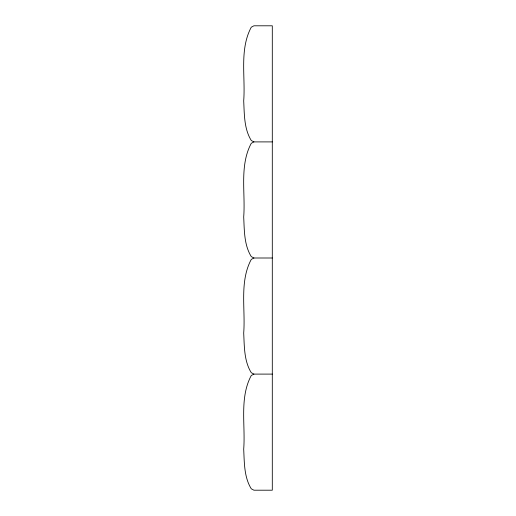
<?xml version="1.0" encoding="UTF-8"?>
<svg xmlns="http://www.w3.org/2000/svg" width="516" height="516" viewBox="0 0 516 516"><rect width="100%" height="100%" fill="white"/><g stroke="black" fill="none" stroke-linecap="round" stroke-linejoin="round"><path stroke-width="0.77" d="M272.3 141.9L253.917 141.9L251.273 143.3C239.289 165.623 245.558 192.849 243.7 216.952C244.378 230.271 244.004 244.887 251.273 256.6L253.917 258L272.3 258M253.917 258L251.273 259.4C239.289 281.723 245.558 308.949 243.7 333.052C244.378 346.371 244.004 360.987 251.273 372.7L253.917 374.1L272.3 374.1M253.917 374.1L251.273 375.5C239.289 397.823 245.558 425.049 243.7 449.152C244.378 462.471 244.004 477.087 251.273 488.8L253.917 490.2L272.3 490.2L272.3 25.8L253.917 25.8L251.273 27.2C239.289 49.523 245.558 76.749 243.7 100.852C244.378 114.171 244.004 128.787 251.273 140.5L253.917 141.9"/></g></svg>
